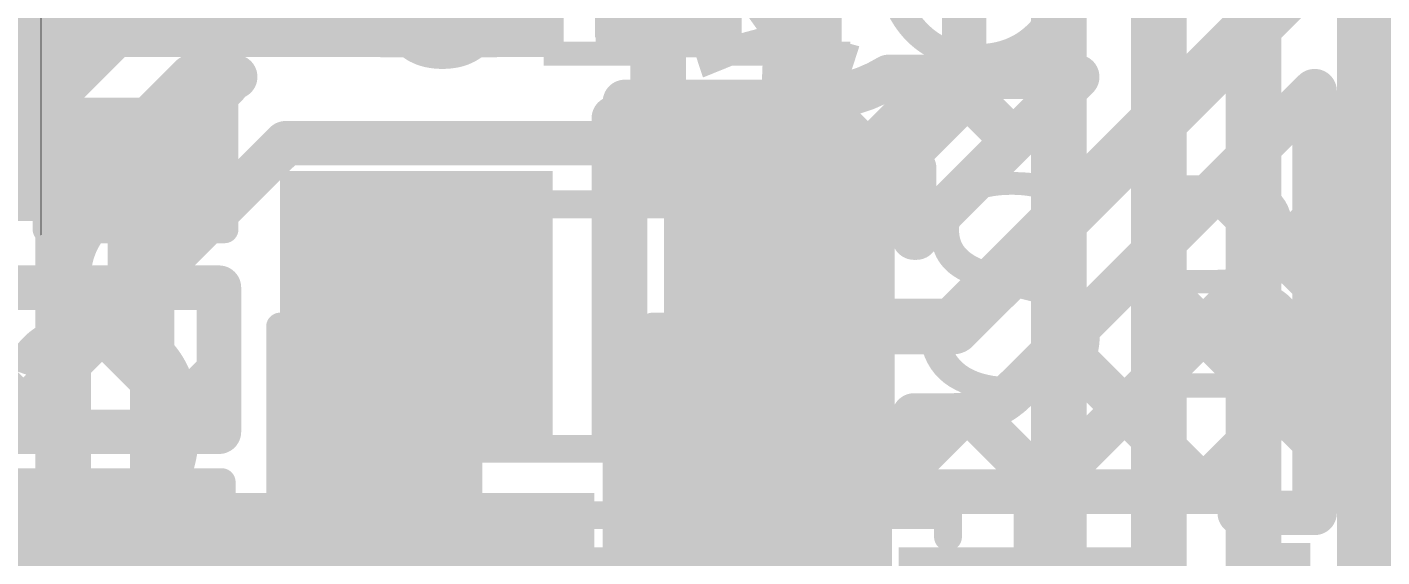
# Model space of a CAD drawing. Header units: millimetres. Extents: x -0.64 to 2.98, y -0.65 to 2.86.
# Drawn here: x 0.1625 to 0.4061, y 1.4855 to 1.5809 of the extents above; entities that cross this region are included whole.
import ezdxf

# ---------------------------------------------------------------- set-up
doc = ezdxf.new("R2010")
doc.units = ezdxf.units.MM
doc.header["$MEASUREMENT"] = 0
for name, color, linetype in [('BottomLayer', 5, 'Continuous'), ('BottomOverlay', 54, 'Continuous'), ('BottomPaste', 16, 'Continuous'), ('BottomSolder', 6, 'Continuous'), ('Mechanical2', 216, 'Continuous'), ('TopLayer', 1, 'Continuous'), ('TopOverlay', 2, 'Continuous'), ('TopPaste', 8, 'Continuous'), ('TopSolder', 216, 'Continuous'), ('ViaHoleLayer', 16, 'Continuous')]:
    doc.layers.add(name, color=color, linetype=linetype)
doc.styles.add('Arial', font='', dxfattribs={"height": 0.2})
doc.styles.get('Arial').set_extended_font_data('Arial')

# ---------------------------------------------------------------- blocks, each defined once
blk = doc.blocks.new('S______B______2')
at = {"layer": 'TopLayer'}
for points in [[(-0.045, -0.0175), (-0.045, 0.0175), (-0.015, 0.0175), (-0.015, -0.0175)], [(0.015, -0.0175), (0.015, 0.0175), (0.045, 0.0175), (0.045, -0.0175)]]:
    blk.add_hatch(color=1, dxfattribs=at).paths.add_polyline_path(points)
at = {"layer": 'TopPaste'}
for points in [[(-0.045, -0.0175), (-0.045, 0.0175), (-0.015, 0.0175), (-0.015, -0.0175)], [(0.015, -0.0175), (0.015, 0.0175), (0.045, 0.0175), (0.045, -0.0175)]]:
    blk.add_hatch(color=8, dxfattribs=at).paths.add_polyline_path(points)
at = {"layer": 'TopSolder'}
for points in [[(-0.049, -0.0215), (-0.049, 0.0215), (-0.011, 0.0215), (-0.011, -0.0215)], [(0.011, -0.0215), (0.011, 0.0215), (0.049, 0.0215), (0.049, -0.0215)]]:
    blk.add_hatch(color=216, dxfattribs=at).paths.add_polyline_path(points)
at = {"layer": 'TopOverlay', "const_width": 0.005}
for points in [[(0.05, 0.022), (-0.05, 0.022)], [(-0.05, 0.022), (-0.05, -0.022)], [(0.05, 0.022), (0.05, -0.022)], [(0.05, -0.022), (-0.05, -0.022)]]:
    blk.add_lwpolyline(points, dxfattribs=at)
at = {"layer": 'TopOverlay', "const_width": 0.0025}
for points in [[(-0.05125, 0.022, 1), (-0.04875, 0.022, 1)], [(-0.05125, 0.022, 1), (-0.04875, 0.022, 1)], [(0.04875, 0.022, 1), (0.05125, 0.022, 1)], [(0.04875, 0.022, 1), (0.05125, 0.022, 1)], [(-0.05125, -0.022, 1), (-0.04875, -0.022, 1)], [(-0.05125, -0.022, 1), (-0.04875, -0.022, 1)], [(0.04875, -0.022, 1), (0.05125, -0.022, 1)], [(0.04875, -0.022, 1), (0.05125, -0.022, 1)]]:
    blk.add_lwpolyline(points, format="xyb", close=True, dxfattribs=at)
blk = doc.blocks.new('C___0603_B_62')
at = {"layer": 'BottomLayer'}
for points in [[(-0.045, -0.0175), (-0.045, 0.0175), (-0.015, 0.0175), (-0.015, -0.0175)], [(0.015, -0.0175), (0.015, 0.0175), (0.045, 0.0175), (0.045, -0.0175)]]:
    blk.add_hatch(color=5, dxfattribs=at).paths.add_polyline_path(points)
at = {"layer": 'BottomPaste'}
for points in [[(-0.045, -0.0175), (-0.045, 0.0175), (-0.015, 0.0175), (-0.015, -0.0175)], [(0.015, -0.0175), (0.015, 0.0175), (0.045, 0.0175), (0.045, -0.0175)]]:
    blk.add_hatch(color=16, dxfattribs=at).paths.add_polyline_path(points)
at = {"layer": 'BottomSolder'}
for points in [[(-0.04736, -0.01986), (-0.04736, 0.01986), (-0.01264, 0.01986), (-0.01264, -0.01986)], [(0.01264, -0.01986), (0.01264, 0.01986), (0.04736, 0.01986), (0.04736, -0.01986)]]:
    blk.add_hatch(color=6, dxfattribs=at).paths.add_polyline_path(points)
at = {"layer": 'BottomOverlay', "const_width": 0.005}
for points in [[(-0.049, -0.021), (-0.049, 0.021)], [(-0.049, 0.021), (-0.018, 0.021)], [(0.018, 0.021), (0.049, 0.021)], [(0.049, -0.021), (0.049, 0.021)], [(-0.049, -0.021), (-0.018, -0.021)], [(0.018, -0.021), (0.049, -0.021)]]:
    blk.add_lwpolyline(points, dxfattribs=at)
at = {"layer": 'BottomOverlay', "const_width": 0.0025}
for points in [[(-0.05025, 0.021, 1), (-0.04775, 0.021, 1)], [(-0.05025, 0.021, 1), (-0.04775, 0.021, 1)], [(-0.01925, 0.021, 1), (-0.01675, 0.021, 1)], [(0.01675, 0.021, 1), (0.01925, 0.021, 1)], [(0.04775, 0.021, 1), (0.05025, 0.021, 1)], [(0.04775, 0.021, 1), (0.05025, 0.021, 1)], [(-0.05025, -0.021, 1), (-0.04775, -0.021, 1)], [(-0.05025, -0.021, 1), (-0.04775, -0.021, 1)], [(-0.01925, -0.021, 1), (-0.01675, -0.021, 1)], [(0.01675, -0.021, 1), (0.01925, -0.021, 1)], [(0.04775, -0.021, 1), (0.05025, -0.021, 1)], [(0.04775, -0.021, 1), (0.05025, -0.021, 1)]]:
    blk.add_lwpolyline(points, format="xyb", close=True, dxfattribs=at)
blk = doc.blocks.new('SOT_23_5_98')
at = {"layer": 'TopLayer'}
for points in [[(-0.07283, 0.04921), (-0.02953, 0.04921), (-0.02953, 0.02559), (-0.07283, 0.02559)], [(0.02953, 0.04921), (0.07283, 0.04921), (0.07283, 0.02559), (0.02953, 0.02559)], [(-0.07283, 0.01181), (-0.02953, 0.01181), (-0.02953, -0.01181), (-0.07283, -0.01181)], [(-0.07283, -0.02559), (-0.02953, -0.02559), (-0.02953, -0.04921), (-0.07283, -0.04921)], [(0.02953, -0.02559), (0.07283, -0.02559), (0.07283, -0.04921), (0.02953, -0.04921)]]:
    blk.add_hatch(color=1, dxfattribs=at).paths.add_polyline_path(points)
at = {"layer": 'TopPaste'}
for points in [[(-0.07283, 0.04921), (-0.02953, 0.04921), (-0.02953, 0.02559), (-0.07283, 0.02559)], [(0.02953, 0.04921), (0.07283, 0.04921), (0.07283, 0.02559), (0.02953, 0.02559)], [(-0.07283, 0.01181), (-0.02953, 0.01181), (-0.02953, -0.01181), (-0.07283, -0.01181)], [(-0.07283, -0.02559), (-0.02953, -0.02559), (-0.02953, -0.04921), (-0.07283, -0.04921)], [(0.02953, -0.02559), (0.07283, -0.02559), (0.07283, -0.04921), (0.02953, -0.04921)]]:
    blk.add_hatch(color=8, dxfattribs=at).paths.add_polyline_path(points)
at = {"layer": 'TopSolder'}
for points in [[(-0.07683, 0.05321), (-0.02553, 0.05321), (-0.02553, 0.02159), (-0.07683, 0.02159)], [(0.02553, 0.05321), (0.07683, 0.05321), (0.07683, 0.02159), (0.02553, 0.02159)], [(-0.07683, 0.01581), (-0.02553, 0.01581), (-0.02553, -0.01581), (-0.07683, -0.01581)], [(-0.07683, -0.02159), (-0.02553, -0.02159), (-0.02553, -0.05321), (-0.07683, -0.05321)], [(0.02553, -0.02159), (0.07683, -0.02159), (0.07683, -0.05321), (0.02553, -0.05321)]]:
    blk.add_hatch(color=216, dxfattribs=at).paths.add_polyline_path(points)
at = {"layer": 'TopOverlay', "const_width": 0.005}
for points in [[(-0.03461, 0.059), (0.03439, 0.059)], [(-0.03461, 0.05506), (-0.03461, 0.059)], [(0.03439, 0.05506), (0.03439, 0.059)], [(-0.084, 0.042), (-0.079, 0.037)], [(-0.084, 0.032), (-0.084, 0.042)], [(-0.084, 0.032), (-0.079, 0.037)], [(0.03465, -0.01646), (0.03465, 0.01732)], [(-0.03461, -0.059), (-0.03461, -0.05506)], [(0.03439, -0.059), (0.03439, -0.05506)], [(-0.03461, -0.059), (0.03439, -0.059)]]:
    blk.add_lwpolyline(points, dxfattribs=at)
at = {"layer": 'TopOverlay', "const_width": 0.0025}
for points in [[(-0.03586, 0.059, 1), (-0.03336, 0.059, 1)], [(-0.03586, 0.059, 1), (-0.03336, 0.059, 1)], [(0.03314, 0.059, 1), (0.03564, 0.059, 1)], [(0.03314, 0.059, 1), (0.03564, 0.059, 1)], [(-0.03586, 0.05506, 1), (-0.03336, 0.05506, 1)], [(0.03314, 0.05506, 1), (0.03564, 0.05506, 1)], [(-0.08525, 0.042, 1), (-0.08275, 0.042, 1)], [(-0.08525, 0.042, 1), (-0.08275, 0.042, 1)], [(-0.08025, 0.037, 1), (-0.07775, 0.037, 1)], [(-0.08025, 0.037, 1), (-0.07775, 0.037, 1)], [(-0.08525, 0.032, 1), (-0.08275, 0.032, 1)], [(-0.08525, 0.032, 1), (-0.08275, 0.032, 1)], [(0.0334, 0.01732, 1), (0.0359, 0.01732, 1)], [(0.0334, -0.01646, 1), (0.0359, -0.01646, 1)], [(-0.03586, -0.05506, 1), (-0.03336, -0.05506, 1)], [(0.03314, -0.05506, 1), (0.03564, -0.05506, 1)], [(-0.03586, -0.059, 1), (-0.03336, -0.059, 1)], [(-0.03586, -0.059, 1), (-0.03336, -0.059, 1)], [(0.03314, -0.059, 1), (0.03564, -0.059, 1)], [(0.03314, -0.059, 1), (0.03564, -0.059, 1)]]:
    blk.add_lwpolyline(points, format="xyb", close=True, dxfattribs=at)
blk = doc.blocks.new('SOLDER_BRIDGE_136')
at = {"layer": 'TopLayer'}
for points in [[(-0.045, -0.0175), (-0.045, 0.0175), (-0.015, 0.0175), (-0.015, -0.0175)], [(0.015, -0.0175), (0.015, 0.0175), (0.045, 0.0175), (0.045, -0.0175)]]:
    blk.add_hatch(color=1, dxfattribs=at).paths.add_polyline_path(points)
at = {"layer": 'TopPaste'}
for points in [[(-0.045, -0.0175), (-0.045, 0.0175), (-0.015, 0.0175), (-0.015, -0.0175)], [(0.015, -0.0175), (0.015, 0.0175), (0.045, 0.0175), (0.045, -0.0175)]]:
    blk.add_hatch(color=8, dxfattribs=at).paths.add_polyline_path(points)
at = {"layer": 'TopSolder'}
for points in [[(-0.049, -0.0215), (-0.049, 0.0215), (-0.011, 0.0215), (-0.011, -0.0215)], [(0.011, -0.0215), (0.011, 0.0215), (0.049, 0.0215), (0.049, -0.0215)]]:
    blk.add_hatch(color=216, dxfattribs=at).paths.add_polyline_path(points)
at = {"layer": 'TopOverlay', "const_width": 0.005}
for points in [[(-0.05, 0.022), (-0.05, -0.022)], [(0.05, 0.022), (-0.05, 0.022)], [(0.05, 0.022), (0.05, -0.022)], [(0.05, -0.022), (-0.05, -0.022)]]:
    blk.add_lwpolyline(points, dxfattribs=at)
at = {"layer": 'TopOverlay', "const_width": 0.0025}
for points in [[(-0.05125, 0.022, 1), (-0.04875, 0.022, 1)], [(-0.05125, 0.022, 1), (-0.04875, 0.022, 1)], [(0.04875, 0.022, 1), (0.05125, 0.022, 1)], [(0.04875, 0.022, 1), (0.05125, 0.022, 1)], [(-0.05125, -0.022, 1), (-0.04875, -0.022, 1)], [(-0.05125, -0.022, 1), (-0.04875, -0.022, 1)], [(0.04875, -0.022, 1), (0.05125, -0.022, 1)], [(0.04875, -0.022, 1), (0.05125, -0.022, 1)]]:
    blk.add_lwpolyline(points, format="xyb", close=True, dxfattribs=at)
at = {"layer": 'TopOverlay'}
blk.add_text('SB64', height=0.04, rotation=-180, dxfattribs=at).set_placement((0.150339, 0.017792))
blk = doc.blocks.new('RES_0402_163')
at = {"layer": 'TopLayer'}
for points in [[(-0.0275, -0.0125), (-0.0275, 0.0125), (-0.0095, 0.0125), (-0.0095, -0.0125)], [(0.0095, -0.0125), (0.0095, 0.0125), (0.0275, 0.0125), (0.0275, -0.0125)]]:
    blk.add_hatch(color=1, dxfattribs=at).paths.add_polyline_path(points)
at = {"layer": 'TopPaste'}
for points in [[(-0.0275, -0.0125), (-0.0275, 0.0125), (-0.0095, 0.0125), (-0.0095, -0.0125)], [(0.0095, -0.0125), (0.0095, 0.0125), (0.0275, 0.0125), (0.0275, -0.0125)]]:
    blk.add_hatch(color=8, dxfattribs=at).paths.add_polyline_path(points)
at = {"layer": 'TopSolder'}
for points in [[(-0.02967, -0.01467), (-0.02967, 0.01467), (-0.00733, 0.01467), (-0.00733, -0.01467)], [(0.00733, -0.01467), (0.00733, 0.01467), (0.02967, 0.01467), (0.02967, -0.01467)]]:
    blk.add_hatch(color=216, dxfattribs=at).paths.add_polyline_path(points)
at = {"layer": 'TopOverlay'}
for points, const_width in [([(0.031, 0.016), (-0.031, 0.016)], 0.005), ([(-0.031, -0.016), (-0.031, 0.016)], 0.005), ([(0.031, -0.016), (0.031, 0.016)], 0.005), ([(0.031, -0.016), (-0.031, -0.016)], 0.005), ([(0.032, -0.017), (-0.032, -0.017)], 0.000127)]:
    blk.add_lwpolyline(points, dxfattribs=dict(at, const_width=const_width))
for points, const_width in [([(-0.03225, 0.016, 1), (-0.02975, 0.016, 1)], 0.0025), ([(-0.03225, 0.016, 1), (-0.02975, 0.016, 1)], 0.0025), ([(0.02975, 0.016, 1), (0.03225, 0.016, 1)], 0.0025), ([(0.02975, 0.016, 1), (0.03225, 0.016, 1)], 0.0025), ([(-0.03225, -0.016, 1), (-0.02975, -0.016, 1)], 0.0025), ([(-0.03225, -0.016, 1), (-0.02975, -0.016, 1)], 0.0025), ([(0.02975, -0.016, 1), (0.03225, -0.016, 1)], 0.0025), ([(0.02975, -0.016, 1), (0.03225, -0.016, 1)], 0.0025), ([(-0.03203, -0.017, 1), (-0.03197, -0.017, 1)], 0.0000635), ([(0.03197, -0.017, 1), (0.03203, -0.017, 1)], 0.0000635)]:
    blk.add_lwpolyline(points, format="xyb", close=True, dxfattribs=dict(at, const_width=const_width))
blk = doc.blocks.new('CAP_0402_208')
at = {"layer": 'TopLayer'}
for points in [[(-0.0275, -0.0125), (-0.0275, 0.0125), (-0.0095, 0.0125), (-0.0095, -0.0125)], [(0.0095, -0.0125), (0.0095, 0.0125), (0.0275, 0.0125), (0.0275, -0.0125)]]:
    blk.add_hatch(color=1, dxfattribs=at).paths.add_polyline_path(points)
at = {"layer": 'TopPaste'}
for points in [[(-0.0275, -0.0125), (-0.0275, 0.0125), (-0.0095, 0.0125), (-0.0095, -0.0125)], [(0.0095, -0.0125), (0.0095, 0.0125), (0.0275, 0.0125), (0.0275, -0.0125)]]:
    blk.add_hatch(color=8, dxfattribs=at).paths.add_polyline_path(points)
at = {"layer": 'TopSolder'}
for points in [[(-0.02986, -0.01486), (-0.02986, 0.01486), (-0.00714, 0.01486), (-0.00714, -0.01486)], [(0.00714, -0.01486), (0.00714, 0.01486), (0.02986, 0.01486), (0.02986, -0.01486)]]:
    blk.add_hatch(color=216, dxfattribs=at).paths.add_polyline_path(points)
at = {"layer": 'TopOverlay', "const_width": 0.005}
for points in [[(-0.031, 0.016), (-0.031, -0.016)], [(-0.011, 0.016), (-0.031, 0.016)], [(0.031, 0.016), (0.011, 0.016)], [(0.031, 0.016), (0.031, -0.016)], [(-0.011, -0.016), (-0.031, -0.016)], [(0.031, -0.016), (0.011, -0.016)]]:
    blk.add_lwpolyline(points, dxfattribs=at)
at = {"layer": 'TopOverlay', "const_width": 0.0025}
for points in [[(-0.03225, 0.016, 1), (-0.02975, 0.016, 1)], [(-0.03225, 0.016, 1), (-0.02975, 0.016, 1)], [(-0.01225, 0.016, 1), (-0.00975, 0.016, 1)], [(0.00975, 0.016, 1), (0.01225, 0.016, 1)], [(0.02975, 0.016, 1), (0.03225, 0.016, 1)], [(0.02975, 0.016, 1), (0.03225, 0.016, 1)], [(-0.03225, -0.016, 1), (-0.02975, -0.016, 1)], [(-0.03225, -0.016, 1), (-0.02975, -0.016, 1)], [(-0.01225, -0.016, 1), (-0.00975, -0.016, 1)], [(0.00975, -0.016, 1), (0.01225, -0.016, 1)], [(0.02975, -0.016, 1), (0.03225, -0.016, 1)], [(0.02975, -0.016, 1), (0.03225, -0.016, 1)]]:
    blk.add_lwpolyline(points, format="xyb", close=True, dxfattribs=at)

msp = doc.modelspace()

# ---------------------------------------------------------------- hatches: boundary and pattern name
at = {"layer": 'BottomLayer'}
h = msp.add_hatch(color=5, dxfattribs=at)
edge = h.paths.add_edge_path()
edge.add_arc((0.227, 1.537), 0.01181, 0, 360)
msp.add_hatch(color=5, dxfattribs=at).paths.add_polyline_path([(0.266, 1.433), (0.318, 1.433), (0.318, 1.527), (0.266, 1.527)])
at = {"layer": 'BottomSolder'}
h = msp.add_hatch(color=6, dxfattribs=at)
edge = h.paths.add_edge_path()
edge.add_arc((0.227, 1.537), 0.00791, 0, 360)
at = {"layer": 'TopLayer'}
for points in [[(0.163, 1.5755), (0.259, 1.5755), (0.259, 1.654), (0.163, 1.654)], [(0.405, 1.339), (0.584, 1.339), (0.584, 1.575), (0.405, 1.575)], [(0.208, 1.506), (0.257, 1.506), (0.257, 1.555), (0.208, 1.555)], [(0.161, 1.45706), (0.26451, 1.45706), (0.26451, 1.49706), (0.161, 1.49706)]]:
    msp.add_hatch(color=1, dxfattribs=at).paths.add_polyline_path(points)
h = msp.add_hatch(color=1, dxfattribs=at)
edge = h.paths.add_edge_path()
edge.add_arc((0.227, 1.537), 0.01181, 0, 360)
at = {"layer": 'TopSolder'}
h = msp.add_hatch(color=216, dxfattribs=at)
edge = h.paths.add_edge_path()
edge.add_arc((0.227, 1.537), 0.00791, 0, 360)
at = {"layer": 'ViaHoleLayer'}
h = msp.add_hatch(color=16, dxfattribs=at)
edge = h.paths.add_edge_path()
edge.add_arc((0.227, 1.537), 0.00591, 0, 360)

# ---------------------------------------------------------------- linework, layer by layer
at = {"layer": 'BottomLayer'}
for points, const_width in [([(0.403, 1.22928), (0.403, 2.131)], 0.01), ([(0.383, 1.221), (0.383, 2.124)], 0.01), ([(0.366, 1.16308), (0.366, 1.84546)], 0.01), ([(0.348, 1.325), (0.348, 1.838)], 0.01), ([(0.331, 1.57569), (0.331, 1.797)], 0.008), ([(0.146, 1.557), (0.18294, 1.59394)], 0.022), ([(0.31531, 1.56), (0.331, 1.57569)], 0.008), ([(0.17061, 1.54921), (0.19333, 1.57194)], 0.008), ([(0.1711, 1.55099), (0.19205, 1.57194)], 0.008), ([(0.1744, 1.54661), (0.19839, 1.5706)], 0.008), ([(0.19205, 1.57194), (0.19992, 1.57194)], 0.008), ([(0.18948, 1.56937), (0.19332, 1.56553)], 0.008), ([(0.185, 1.536), (0.209, 1.56)], 0.008), ([(0.209, 1.56), (0.31531, 1.56)], 0.008), ([(0.146, 1.557), (0.16781, 1.557)], 0.01), ([(0.17534, 1.55522), (0.17917, 1.55139)], 0.008), ([(0.168, 1.491), (0.168, 1.5435)], 0.008), ([(0.227, 1.506), (0.227, 1.539)], 0.012), ([(0.17, 1.491), (0.17, 1.536)], 0.008), ([(0.185, 1.47346), (0.185, 1.536)], 0.008)]:
    msp.add_lwpolyline(points, dxfattribs=dict(at, const_width=const_width))
for points, const_width in [([(0.329, 1.57569, 1), (0.333, 1.57569, 1)], 0.004), ([(0.329, 1.57569, 1), (0.333, 1.57569, 1)], 0.004), ([(0.19005, 1.57194, 1), (0.19405, 1.57194, 1)], 0.004), ([(0.19005, 1.57194, 1), (0.19405, 1.57194, 1)], 0.004), ([(0.19133, 1.57194, 1), (0.19533, 1.57194, 1)], 0.004), ([(0.19639, 1.5706, 1), (0.20039, 1.5706, 1)], 0.004), ([(0.19792, 1.57194, 1), (0.20192, 1.57194, 1)], 0.004), ([(0.18748, 1.56937, 1), (0.19148, 1.56937, 1)], 0.004), ([(0.19132, 1.56553, 1), (0.19532, 1.56553, 1)], 0.004), ([(0.207, 1.56, 1), (0.211, 1.56, 1)], 0.004), ([(0.207, 1.56, 1), (0.211, 1.56, 1)], 0.004), ([(0.31331, 1.56, 1), (0.31731, 1.56, 1)], 0.004), ([(0.31331, 1.56, 1), (0.31731, 1.56, 1)], 0.004), ([(0.16531, 1.557, 1), (0.17031, 1.557, 1)], 0.005), ([(0.17334, 1.55522, 1), (0.17734, 1.55522, 1)], 0.004), ([(0.1691, 1.55099, 1), (0.1731, 1.55099, 1)], 0.004), ([(0.1691, 1.55099, 1), (0.1731, 1.55099, 1)], 0.004), ([(0.17717, 1.55139, 1), (0.18117, 1.55139, 1)], 0.004), ([(0.16861, 1.54921, 1), (0.17261, 1.54921, 1)], 0.004), ([(0.17239, 1.54661, 1), (0.17639, 1.54661, 1)], 0.004), ([(0.17239, 1.5466, 1), (0.17639, 1.5466, 1)], 0.004), ([(0.1724, 1.54661, 1), (0.1764, 1.54661, 1)], 0.004), ([(0.166, 1.5435, 1), (0.17, 1.5435, 1)], 0.004), ([(0.166, 1.5435, 1), (0.17, 1.5435, 1)], 0.004), ([(0.224, 1.539, 1), (0.23, 1.539, 1)], 0.006), ([(0.168, 1.536, 1), (0.172, 1.536, 1)], 0.004), ([(0.168, 1.536, 1), (0.172, 1.536, 1)], 0.004), ([(0.168, 1.536, 1), (0.172, 1.536, 1)], 0.004), ([(0.183, 1.536, 1), (0.187, 1.536, 1)], 0.004), ([(0.183, 1.536, 1), (0.187, 1.536, 1)], 0.004), ([(0.224, 1.506, 1), (0.23, 1.506, 1)], 0.006), ([(0.166, 1.491, 1), (0.17, 1.491, 1)], 0.004), ([(0.168, 1.491, 1), (0.172, 1.491, 1)], 0.004)]:
    msp.add_lwpolyline(points, format="xyb", close=True, dxfattribs=dict(at, const_width=const_width))
at = {"layer": 'BottomLayer', "const_width": 0.008}
for points in [[(0.1711, 1.55099, -0.078982), (0.168, 1.5435)], [(0.17, 1.536, -0.198912), (0.17439, 1.54661)], [(0.17, 1.536, -0.198764), (0.17439, 1.5466)]]:
    msp.add_lwpolyline(points, format="xyb", dxfattribs=at)
at = {"layer": 'Mechanical2', "const_width": 0.01}
msp.add_lwpolyline([(1.75783, 2.80917, -6.230382), (0.64896, 2.81029)], format="xyb", dxfattribs=at)
at = {"layer": 'TopLayer'}
for points, const_width in [([(0.329, 1.527), (0.457, 1.655)], 0.01), ([(0.27599, 1.57144), (0.27599, 1.59394)], 0.01), ([(0.30394, 1.57213), (0.30394, 1.59394)], 0.01), ([(0.31744, 1.57194), (0.35131, 1.57194)], 0.008), ([(0.31832, 1.5555), (0.33475, 1.57194)], 0.008), ([(0.32237, 1.543), (0.35131, 1.57194)], 0.008), ([(0.32833, 1.57194), (0.33982, 1.56045)], 0.008), ([(0.268, 1.56175), (0.27369, 1.56744)], 0.008), ([(0.27, 1.56744), (0.29899, 1.56744)], 0.008), ([(0.27626, 1.56744), (0.2882, 1.5555)], 0.008), ([(0.29003, 1.5555), (0.30269, 1.56816)], 0.008), ([(0.30386, 1.56813), (0.31648, 1.5555)], 0.008), ([(0.34033, 1.5157), (0.394, 1.56937)], 0.008), ([(0.394, 1.49346), (0.394, 1.56937)], 0.008), ([(0.146, 1.557), (0.182, 1.557)], 0.022), ([(0.268, 1.50806), (0.268, 1.5645)], 0.008), ([(0.182, 1.538), (0.182, 1.557)], 0.01), ([(0.27, 1.5555), (0.322, 1.5555)], 0.008), ([(0.27, 1.50806), (0.27, 1.5555)], 0.008), ([(0.31648, 1.5555), (0.322, 1.54998)], 0.008), ([(0.322, 1.543), (0.322, 1.5555)], 0.008), ([(0.37659, 1.55196), (0.394, 1.53455)], 0.008), ([(0.322, 1.54998), (0.32568, 1.5463)], 0.008), ([(0.34494, 1.49727), (0.394, 1.54633)], 0.008), ([(0.36245, 1.53782), (0.394, 1.50627)], 0.008), ([(0.15771, 1.534), (0.197, 1.534)], 0.008), ([(0.15774, 1.50806), (0.18368, 1.534)], 0.008), ([(0.16828, 1.534), (0.19421, 1.50806)], 0.008), ([(0.197, 1.50806), (0.197, 1.534)], 0.008), ([(0.14258, 1.53142), (0.16593, 1.50806)], 0.008), ([(0.296, 1.527), (0.329, 1.527)], 0.01), ([(0.3483, 1.52368), (0.37471, 1.49727)], 0.008), ([(0.18603, 1.50806), (0.197, 1.51904)], 0.008), ([(0.37323, 1.49727), (0.394, 1.51805)], 0.008), ([(0.33234, 1.51135), (0.34642, 1.49727)], 0.008), ([(0.322, 1.50262), (0.33045, 1.51107)], 0.008), ([(0.322, 1.511), (0.329, 1.511)], 0.008), ([(0.322, 1.4985), (0.322, 1.511)], 0.008), ([(0.15, 1.50806), (0.197, 1.50806)], 0.008), ([(0.31788, 1.4985), (0.322, 1.50262)], 0.008), ([(0.27551, 1.48441), (0.2896, 1.4985)], 0.008), ([(0.27551, 1.4985), (0.322, 1.4985)], 0.008), ([(0.27551, 1.46006), (0.27551, 1.4985)], 0.008), ([(0.28863, 1.4985), (0.30922, 1.47791)], 0.008), ([(0.30922, 1.49727), (0.38053, 1.49727)], 0.008), ([(0.30922, 1.48983), (0.31666, 1.49727)], 0.008), ([(0.30922, 1.44565), (0.30922, 1.49727)], 0.008), ([(0.34487, 1.47146), (0.34487, 1.49327)], 0.01), ([(0.38053, 1.49346), (0.394, 1.49346)], 0.008), ([(0.27551, 1.45613), (0.30922, 1.48983)], 0.008), ([(0.27551, 1.48333), (0.30922, 1.44963)], 0.008)]:
    msp.add_lwpolyline(points, dxfattribs=dict(at, const_width=const_width))
for points, const_width in [([(0.27349, 1.57144, 1), (0.27849, 1.57144, 1)], 0.005), ([(0.30144, 1.57213, 1), (0.30644, 1.57213, 1)], 0.005), ([(0.31544, 1.57194, 1), (0.31944, 1.57194, 1)], 0.004), ([(0.31544, 1.57194, 1), (0.31944, 1.57194, 1)], 0.004), ([(0.32633, 1.57194, 1), (0.33033, 1.57194, 1)], 0.004), ([(0.33275, 1.57194, 1), (0.33675, 1.57194, 1)], 0.004), ([(0.34931, 1.57194, 1), (0.35331, 1.57194, 1)], 0.004), ([(0.34931, 1.57194, 1), (0.35331, 1.57194, 1)], 0.004), ([(0.268, 1.56744, 1), (0.272, 1.56744, 1)], 0.004), ([(0.27169, 1.56744, 1), (0.27569, 1.56744, 1)], 0.004), ([(0.27426, 1.56744, 1), (0.27826, 1.56744, 1)], 0.004), ([(0.29699, 1.56861, 1), (0.30099, 1.56861, 1)], 0.004), ([(0.29699, 1.56744, 1), (0.30099, 1.56744, 1)], 0.004), ([(0.30069, 1.56816, 1), (0.30469, 1.56816, 1)], 0.004), ([(0.30186, 1.56813, 1), (0.30586, 1.56813, 1)], 0.004), ([(0.392, 1.56937, 1), (0.396, 1.56937, 1)], 0.004), ([(0.392, 1.56937, 1), (0.396, 1.56937, 1)], 0.004), ([(0.1765, 1.557, 1), (0.1875, 1.557, 1)], 0.011), ([(0.266, 1.5645, 1), (0.27, 1.5645, 1)], 0.004), ([(0.266, 1.56175, 1), (0.27, 1.56175, 1)], 0.004), ([(0.33782, 1.56045, 1), (0.34182, 1.56045, 1)], 0.004), ([(0.1795, 1.557, 1), (0.1845, 1.557, 1)], 0.005), ([(0.268, 1.5555, 1), (0.272, 1.5555, 1)], 0.004), ([(0.268, 1.5555, 1), (0.272, 1.5555, 1)], 0.004), ([(0.2862, 1.5555, 1), (0.2902, 1.5555, 1)], 0.004), ([(0.28803, 1.5555, 1), (0.29203, 1.5555, 1)], 0.004), ([(0.31448, 1.5555, 1), (0.31848, 1.5555, 1)], 0.004), ([(0.31448, 1.5555, 1), (0.31848, 1.5555, 1)], 0.004), ([(0.31632, 1.5555, 1), (0.32032, 1.5555, 1)], 0.004), ([(0.32, 1.5555, 1), (0.324, 1.5555, 1)], 0.004), ([(0.32, 1.5555, 1), (0.324, 1.5555, 1)], 0.004), ([(0.37459, 1.55196, 1), (0.37859, 1.55196, 1)], 0.004), ([(0.32, 1.54998, 1), (0.324, 1.54998, 1)], 0.004), ([(0.32, 1.54998, 1), (0.324, 1.54998, 1)], 0.004), ([(0.32368, 1.5463, 1), (0.32768, 1.5463, 1)], 0.004), ([(0.392, 1.54633, 1), (0.396, 1.54633, 1)], 0.004), ([(0.32, 1.543, 1), (0.324, 1.543, 1)], 0.004), ([(0.32037, 1.543, 1), (0.32437, 1.543, 1)], 0.004), ([(0.1795, 1.538, 1), (0.1845, 1.538, 1)], 0.005), ([(0.36045, 1.53782, 1), (0.36445, 1.53782, 1)], 0.004), ([(0.16628, 1.534, 1), (0.17028, 1.534, 1)], 0.004), ([(0.18168, 1.534, 1), (0.18568, 1.534, 1)], 0.004), ([(0.195, 1.534, 1), (0.199, 1.534, 1)], 0.004), ([(0.195, 1.534, 1), (0.199, 1.534, 1)], 0.004), ([(0.392, 1.53455, 1), (0.396, 1.53455, 1)], 0.004), ([(0.2935, 1.527, 1), (0.2985, 1.527, 1)], 0.005), ([(0.3265, 1.527, 1), (0.3315, 1.527, 1)], 0.005), ([(0.3265, 1.527, 1), (0.3315, 1.527, 1)], 0.005), ([(0.3463, 1.52368, 1), (0.3503, 1.52368, 1)], 0.004), ([(0.195, 1.51904, 1), (0.199, 1.51904, 1)], 0.004), ([(0.392, 1.51805, 1), (0.396, 1.51805, 1)], 0.004), ([(0.33831, 1.51569, 1), (0.34231, 1.51569, 1)], 0.004), ([(0.33833, 1.5157, 1), (0.34233, 1.5157, 1)], 0.004), ([(0.33833, 1.5157, 1), (0.34233, 1.5157, 1)], 0.004), ([(0.33034, 1.51135, 1), (0.33434, 1.51135, 1)], 0.004), ([(0.32, 1.511, 1), (0.324, 1.511, 1)], 0.004), ([(0.32, 1.511, 1), (0.324, 1.511, 1)], 0.004), ([(0.327, 1.511, 1), (0.331, 1.511, 1)], 0.004), ([(0.327, 1.511, 1), (0.331, 1.511, 1)], 0.004), ([(0.327, 1.511, 1), (0.331, 1.511, 1)], 0.004), ([(0.32845, 1.51107, 1), (0.33245, 1.51107, 1)], 0.004), ([(0.16393, 1.50806, 1), (0.16793, 1.50806, 1)], 0.004), ([(0.18403, 1.50806, 1), (0.18803, 1.50806, 1)], 0.004), ([(0.19221, 1.50806, 1), (0.19621, 1.50806, 1)], 0.004), ([(0.195, 1.50806, 1), (0.199, 1.50806, 1)], 0.004), ([(0.195, 1.50806, 1), (0.199, 1.50806, 1)], 0.004), ([(0.266, 1.50806, 1), (0.27, 1.50806, 1)], 0.004), ([(0.268, 1.50806, 1), (0.272, 1.50806, 1)], 0.004), ([(0.392, 1.50627, 1), (0.396, 1.50627, 1)], 0.004), ([(0.32, 1.50262, 1), (0.324, 1.50262, 1)], 0.004), ([(0.32, 1.50262, 1), (0.324, 1.50262, 1)], 0.004), ([(0.27351, 1.4985, 1), (0.27751, 1.4985, 1)], 0.004), ([(0.27351, 1.4985, 1), (0.27751, 1.4985, 1)], 0.004), ([(0.28663, 1.4985, 1), (0.29063, 1.4985, 1)], 0.004), ([(0.2876, 1.4985, 1), (0.2916, 1.4985, 1)], 0.004), ([(0.30722, 1.49727, 1), (0.31122, 1.49727, 1)], 0.004), ([(0.30722, 1.49727, 1), (0.31122, 1.49727, 1)], 0.004), ([(0.31466, 1.49727, 1), (0.31866, 1.49727, 1)], 0.004), ([(0.31588, 1.4985, 1), (0.31988, 1.4985, 1)], 0.004), ([(0.32, 1.4985, 1), (0.324, 1.4985, 1)], 0.004), ([(0.32, 1.4985, 1), (0.324, 1.4985, 1)], 0.004), ([(0.34294, 1.49727, 1), (0.34694, 1.49727, 1)], 0.004), ([(0.34442, 1.49727, 1), (0.34842, 1.49727, 1)], 0.004), ([(0.37123, 1.49727, 1), (0.37523, 1.49727, 1)], 0.004), ([(0.37271, 1.49727, 1), (0.37671, 1.49727, 1)], 0.004), ([(0.37853, 1.49727, 1), (0.38253, 1.49727, 1)], 0.004), ([(0.34237, 1.49327, 1), (0.34737, 1.49327, 1)], 0.005), ([(0.37853, 1.49346, 1), (0.38253, 1.49346, 1)], 0.004), ([(0.392, 1.49346, 1), (0.396, 1.49346, 1)], 0.004), ([(0.392, 1.49346, 1), (0.396, 1.49346, 1)], 0.004), ([(0.30722, 1.48983, 1), (0.31122, 1.48983, 1)], 0.004), ([(0.30722, 1.48983, 1), (0.31122, 1.48983, 1)], 0.004), ([(0.27351, 1.48441, 1), (0.27751, 1.48441, 1)], 0.004), ([(0.27351, 1.48333, 1), (0.27751, 1.48333, 1)], 0.004)]:
    msp.add_lwpolyline(points, format="xyb", close=True, dxfattribs=dict(at, const_width=const_width))
at = {"layer": 'TopLayer', "const_width": 0.008}
for points in [[(0.31744, 1.57194, -0.187983), (0.29899, 1.56861)], [(0.34033, 1.5157, -0.199231), (0.329, 1.511)], [(0.34031, 1.51569, -0.198912), (0.329, 1.511)]]:
    msp.add_lwpolyline(points, format="xyb", dxfattribs=at)

# ---------------------------------------------------------------- block references
for name, p, rotation in [('CAP_0402_208', (0.25749, 1.59394), 180), ('RES_0402_163', (0.182, 1.5755), 270), ('S______B______2', (0.266, 1.527), 180), ('SOLDER_BRIDGE_136', (0.14749, 1.477), 180)]:
    msp.add_blockref(name, p, dxfattribs=dict(rotation=rotation))
for name, p in [('C___0603_B_62', (0.257, 1.506)), ('SOT_23_5_98', (0.29369, 1.43406))]:
    msp.add_blockref(name, p)

# ---------------------------------------------------------------- texts
at = {"layer": 'BottomOverlay', "style": 'Arial', "text_generation_flag": 2}
for s, p in [('C110', (0.35513, 1.57394)), ('R23', (0.20232, 1.57101)), ('C23', (0.19632, 1.48901))]:
    msp.add_text(s, height=0.04, dxfattribs=at).set_placement(p)
at = {"layer": 'TopOverlay', "style": 'Arial'}
msp.add_text('*', height=0.06, rotation=180, dxfattribs=at).set_placement((0.31349, 1.62365))
for s, p in [('SB33', (0.32065, 1.51421)), ('U7', (0.38368, 1.44801))]:
    msp.add_text(s, height=0.04, dxfattribs=at).set_placement(p)

doc.saveas('drawing.dxf')
